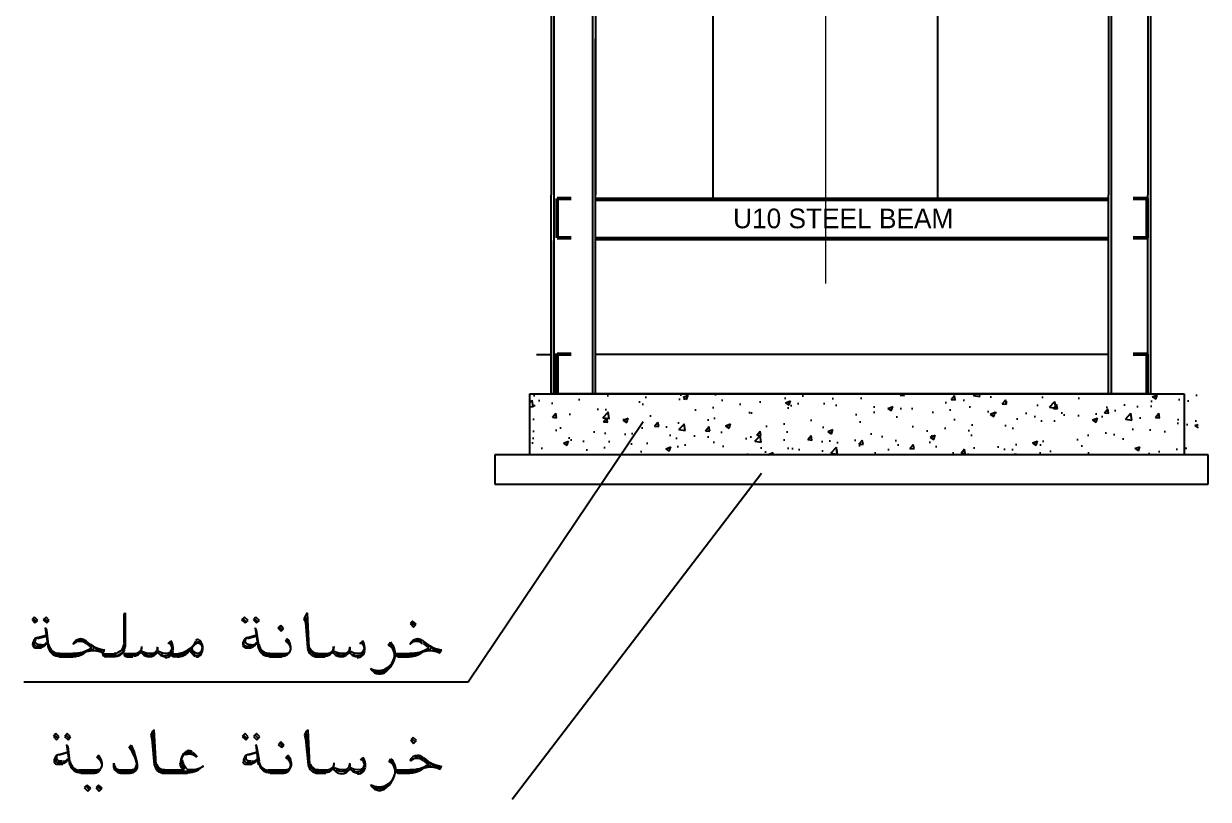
# Model space of a CAD drawing. Header units: millimetres. Extents: x -23396 to 106750, y 116 to 66281.
# Drawn here: x 17637 to 23578, y 4317 to 8205 of the extents above; entities that cross this region are included whole.
import ezdxf

# ---------------------------------------------------------------- set-up
doc = ezdxf.new("R2010")
doc.units = ezdxf.units.MM
doc.linetypes.add('CENTER', pattern=[50.800000000000004, 31.75, -6.349999999999999, 6.349999999999999, -6.349999999999999])
doc.layers.add('CL', color=2, linetype='CENTER', lineweight=0)
doc.layers.add('Wall', color=1, linetype='Continuous', lineweight=50)

# ---------------------------------------------------------------- blocks, each defined once
blk = doc.blocks.new('U10U10 SEC')
h = blk.add_hatch()
h.set_pattern_fill('AR-CONC', color=4)
h.set_pattern_definition([(50, (37651.60542375501, 234170.8184555541), (182.184668996004, -15.93908553890308), [19.05, -209.55]), (355, (37651.60542375501, 234170.8184555541), (-35.24342142496934, 191.0568452390351), [15.24, -167.64058417]), (100.4514446999999, (37666.78743075502, 234169.4902020541), (146.9412470903533, 175.1177519121951), [16.19000879999999, -178.0902445999999]), (46.1842, (37651.60542375501, 234221.6184555541), (271.0790408921299, -42.04232793272715), [28.575, -314.325]), (96.63555760999996, (37674.19532375501, 234218.1149555541), (237.404134051503, 247.4261245977215), [24.28502314, -267.13560816]), (351.18415117, (37651.60542375501, 234221.6184555541), (237.404134064977, 247.4261245855327), [22.85996707, -251.45973192]), (21, (37677.00542375501, 234208.9184555541), (151.6143912691324, -102.2651981870876), [19.05, -209.55]), (326, (37677.00542375501, 234208.9184555541), (61.80202834764707, 184.1879661223192), [15.24, -167.64]), (71.45144499999999, (37689.63995635502, 234200.3963556541), (213.4164192787161, 81.92276888590526), [16.1900088, -178.0899375999999]), (37.5, (37651.60542375501, 234170.8184555541), (3.088603250591816, 84.55503887315311), [0, -165.608, 0, -170.18, 0, -168.275]), (7.499999999999999, (37651.60542375501, 234170.8184555541), (66.81966251030575, 100.1805748181195), [0, -97.02799999999999, 0, -161.798, 0, -64.135]), (327.5, (37594.96342375501, 234170.8184555541), (135.5905951668714, -5.728743992673443), [0, -63.5, 0, -198.12, 0, -262.89]), (317.5, (37569.56342375501, 234170.8184555541), (148.129181386018, 25.42649103333303), [0, -82.55, 0, -131.572, 0, -186.69])])
h.paths.add_polyline_path([(11419.75927437099, 269.9550000006566), (9036.95927437072, 269.9550000006566), (9036.95927437072, 51.88500000035856), (11419.75927437099, 51.88500000035856)])
at = {"color": 0}
for p, q in [((9113.159274370671, 269.9049999994459), (9118.159274370671, 16252.20499999984)), ((9123.159274370671, 269.9049999994459), (9128.159274370671, 16252.20499999984)), ((9264.809274371044, 16252.20499999984), (9259.809274371042, 269.9049999994459)), ((9274.809274371044, 16252.20499999984), (9269.809274371046, 269.9049999994459)), ((11100.50927437053, 269.9049999994459), (11105.50927437053, 16252.30499999993)), ((11110.50927437053, 269.9049999994459), (11115.50927437053, 16252.30499999993)), ((11240.95927437211, 269.9049999994459), (11245.95927437211, 16252.30499999993)), ((11250.95927437211, 269.9049999994459), (11255.95927437211, 16252.30499999993)), ((9269.809274371046, 1535.405000000028), (9269.809274371046, 269.9049999994459)), ((11100.35980165688, 966.0549999994691), (9271.759801658189, 966.0549999994691)), ((11100.35980165688, 958.5549999994691), (9271.759801658189, 958.5549999994691)), ((9113.159274370671, 815.8050000004005), (9113.159274370671, 269.9049999994459)), ((11100.35980165688, 826.3549999971873), (9271.759801658189, 826.3549999971873)), ((11100.35980165688, 818.8549999971874), (9271.759801658189, 818.8549999971874)), ((9060.259274371463, 409.6050000014948), (9111.059274372206, 409.6050000014948)), ((9123.759274371228, 269.9049999994459), (9123.759274371228, 409.6050000014948)), ((9123.759274371228, 409.6050000014948), (9174.559274370811, 409.6050000014948)), ((9174.559274370811, 409.6050000014948), (9123.759274371228, 409.6050000014948)), ((9123.759274371228, 409.6050000014948), (9123.759274371228, 269.9049999994459)), ((9174.559274370811, 409.6050000014948), (9123.759274371228, 409.6050000014948)), ((9123.759274371228, 409.6050000014948), (9123.759274371228, 269.9049999994459)), ((11100.50927437053, 409.6050000014948), (9269.809274371046, 409.6050000014948)), ((9036.95927437072, 269.9550000006566), (11369.759274371, 269.9550000006566)), ((9036.95927437072, 51.88500000035856), (9036.95927437072, 269.9550000006566)), ((11250.95927437211, 269.9049999994459), (9111.059274372206, 269.9049999994459)), ((9269.609274372022, 269.9049999994459), (11301.40927437137, 269.9049999994459)), ((8817.20927437095, -756.6850000004051), (9441.40927437137, 170.4549999987939)), ((11456.20927437118, 51.88500000035856), (8911.909274371836, 51.88500000035856)), ((8911.909274371836, 51.88500000035856), (8911.909274371836, -51.88500000059139)), ((11369.759274371, 51.88500000035856), (9036.95927437072, 51.88500000035856)), ((11456.20927437118, -51.88500000059139), (11456.20927437118, 51.88500000035856)), ((8973.709274371184, -1175.749999998486), (9862.609274371322, -13.71500000020023)), ((8911.909274371836, -51.88500000059139), (11456.20927437118, -51.88500000059139)), ((7269.759274370997, -525.9999999998836), (7261.309274371277, -536.5349999991012)), ((7261.309274371277, -536.5349999991012), (7271.909274371836, -547.1499999997905)), ((7278.259274370765, -542.8849999991943), (7265.559274371742, -532.3349999998463)), ((7282.459274371183, -538.6649999989895), (7269.759274370997, -525.9999999998836)), ((7271.909274371836, -547.1499999997905), (7282.459274371183, -538.6649999989895)), ((7312.109274370858, -525.9999999998836), (7301.5092743703, -536.5349999991012)), ((7301.5092743703, -536.5349999991012), (7314.209274371648, -547.1499999997905)), ((7318.459274370951, -542.8849999991943), (7305.759274371928, -532.3349999998463)), ((7322.709274370253, -538.6649999989895), (7312.109274370858, -525.9999999998836)), ((7314.209274371648, -547.1499999997905), (7322.709274370253, -538.6649999989895)), ((7589.409274370672, -517.5199999999022), (7593.60927437109, -511.1849999999394)), ((7589.409274370672, -619.085000000312), (7589.409274370672, -517.5199999999022)), ((7593.60927437109, -511.1849999999394), (7593.60927437109, -631.8349999993806)), ((8019.05927437151, -525.9999999998836), (8008.509274370998, -536.5349999991012)), ((8008.509274370998, -536.5349999991012), (8021.209274371184, -547.1499999997905)), ((8025.409274370439, -542.8849999991943), (8014.85927437109, -532.3349999998463)), ((8031.759274370532, -538.6649999989895), (8019.05927437151, -525.9999999998836)), ((8021.209274371184, -547.1499999997905), (8031.759274370532, -538.6649999989895)), ((8059.309274371742, -525.9999999998836), (8050.809274370811, -536.5349999991012)), ((8050.809274370811, -536.5349999991012), (8061.409274371369, -547.1499999997905)), ((8067.759274371463, -542.8849999991943), (8055.059274371277, -532.3349999998463)), ((8072.009274370765, -538.6649999989895), (8059.309274371742, -525.9999999998836)), ((8061.409274371369, -547.1499999997905), (8072.009274370765, -538.6649999989895)), ((8239.20927437165, -517.5199999999022), (8230.759274371929, -532.3349999998463)), ((8230.759274371929, -532.3349999998463), (8237.109274370856, -545.015000001411)), ((8239.20927437165, -540.8200000006472), (8237.109274370856, -523.8699999999953)), ((8237.109274370856, -545.015000001411), (8243.459274370953, -636.0350000009638)), ((8243.459274370953, -511.1849999999394), (8239.20927437165, -517.5199999999022)), ((8247.65927437137, -640.2299999993992), (8239.20927437165, -540.8200000006472)), ((8249.809274371044, -636.0350000009638), (8243.459274370953, -511.1849999999394)), ((8618.109274371789, -540.8200000006472), (8609.60927437086, -549.2150000006659)), ((8626.55927437151, -555.6199999981327), (8613.85927437016, -545.015000001411)), ((8630.809274370811, -551.3500000013737), (8618.109274371789, -540.8200000006472)), ((7314.209274371648, -572.5000000012805), (7307.859274371556, -564.1000000004424)), ((7307.859274371556, -564.1000000004424), (7318.459274370951, -638.1699999993434)), ((7320.559274371743, -625.4149999994552), (7314.209274371648, -572.5000000012805)), ((8061.409274371369, -572.5000000012805), (8057.159274370905, -564.1000000004424)), ((8057.159274370905, -564.1000000004424), (8067.759274371463, -638.1699999993434)), ((8069.85927437109, -625.4149999994552), (8061.409274371369, -572.5000000012805)), ((8148.209274370719, -555.6199999981327), (8137.609274371323, -564.1000000004424)), ((8137.609274371323, -564.1000000004424), (8150.30927437151, -576.7850000004981)), ((8154.559274370811, -572.5000000012805), (8141.859274370625, -559.8349999998463)), ((8158.759274371231, -568.2999999996972), (8148.209274370719, -555.6199999981327)), ((8150.30927437151, -576.7850000004981), (8158.759274371231, -568.2999999996972)), ((8609.60927437086, -549.2150000006659), (8622.309274369882, -561.9700000005541)), ((8622.309274369882, -561.9700000005541), (8630.809274370811, -551.3500000013737)), ((7269.759274370997, -625.4149999994552), (7267.65927437137, -617.0199999994365)), ((7274.009274371462, -629.7000000010012), (7269.759274370997, -625.4149999994552)), ((7297.309274372207, -631.8349999993806), (7274.009274371462, -629.7000000010012)), ((7312.109274370858, -591.585000000312), (7280.359274371557, -600.0700000011129)), ((7280.359274371557, -602.1299999988404), (7312.109274370858, -593.7349999988218)), ((7295.15927437137, -625.4149999994552), (7282.459274371183, -625.4149999994552)), ((7312.109274370858, -593.7349999988218), (7312.109274370858, -591.585000000312)), ((7754.509274370764, -612.7500000003492), (7746.009274370997, -621.2150000002002)), ((7841.259274371231, -625.4149999994552), (7818.009274371696, -650.8499999985797)), ((7851.859274370625, -614.8849999987287), (7841.259274371231, -621.2150000002002)), ((7860.309274370345, -617.0199999994365), (7851.859274370625, -614.8849999987287)), ((7866.659274371603, -627.5650000002933), (7860.309274370345, -617.0199999994365)), ((8016.959274370718, -625.4149999994552), (8016.959274370718, -617.0199999994365)), ((8023.309274370811, -629.7000000010012), (8016.959274370718, -625.4149999994552)), ((8046.609274370393, -631.8349999993806), (8023.309274370811, -629.7000000010012)), ((8059.309274371742, -591.585000000312), (8029.659274372068, -600.0700000011129)), ((8029.659274372068, -602.1299999988404), (8059.309274371742, -593.7349999988218)), ((8042.359274371092, -625.4149999994552), (8031.759274370532, -625.4149999994552)), ((8059.309274371742, -593.7349999988218), (8059.309274371742, -591.585000000312)), ((8171.459274370253, -604.2649999995482), (8165.109274372488, -612.7500000003492)), ((8169.359274371789, -608.5349999986355), (8175.709274371882, -617.0199999994365)), ((8175.709274371882, -617.0199999994365), (8182.059274370812, -627.5650000002933)), ((8438.159274370671, -612.7500000003492), (8429.70927437095, -621.2150000002002)), ((8539.759274370997, -617.0199999994365), (8531.309274371277, -627.5650000002933)), ((7276.109274371091, -636.0350000009638), (7295.15927437137, -636.0350000009638)), ((7337.509274370066, -657.1849999985424), (7326.909274370672, -646.6550000001444)), ((7352.309274371044, -661.4499999991385), (7337.509274370066, -657.1849999985424)), ((7405.259274371463, -657.1849999985424), (7352.309274371044, -657.1849999985424)), ((7365.009274371231, -661.4499999991385), (7352.309274371044, -661.4499999991385)), ((7415.809274371975, -661.4499999991385), (7358.659274371138, -661.4499999991385)), ((7358.659274371138, -667.7999999992315), (7371.359274372487, -667.7999999992315)), ((7365.009274371231, -667.7999999992315), (7405.259274371463, -667.7999999992315)), ((7481.459274371417, -640.2299999993992), (7415.809274371975, -661.4499999991385)), ((7513.209274371883, -648.7150000002002), (7487.80927437151, -642.3650000001071)), ((7513.209274371883, -655.050000000163), (7519.559274370812, -644.4999999984865)), ((7513.209274371883, -657.1849999985424), (7553.409274370904, -657.1849999985424)), ((7561.85927437179, -661.4499999991385), (7519.559274370812, -661.4499999991385)), ((7557.659274371371, -667.7999999992315), (7523.759274371229, -667.7999999992315)), ((7631.70927437165, -657.1849999985424), (7589.409274370672, -657.1849999985424)), ((7627.509274371231, -661.4499999991385), (7593.60927437109, -661.4499999991385)), ((7599.959274371184, -667.7999999992315), (7621.159274371137, -667.7999999992315)), ((7754.509274370764, -657.1849999985424), (7777.759274371463, -657.1849999985424)), ((7788.359274372021, -661.4499999991385), (7760.859274370858, -661.4499999991385)), ((7779.909274369973, -667.7999999992315), (7767.209274370951, -667.7999999992315)), ((7805.309274370346, -657.1849999985424), (7788.359274372021, -661.4499999991385)), ((7818.009274371696, -644.4999999984865), (7805.309274370346, -657.1849999985424)), ((7843.409274370904, -667.7999999992315), (7820.109274370159, -644.4999999984865)), ((7826.459274371416, -644.4999999984865), (7843.409274370904, -661.4499999991385)), ((7843.409274370904, -661.4499999991385), (7849.759274372161, -663.5350000009639)), ((7849.759274372161, -663.5350000009639), (7858.209274371882, -661.4499999991385)), ((7858.209274371882, -661.4499999991385), (7864.559274370811, -652.9849999992875)), ((8023.309274370811, -636.0350000009638), (8044.459274371883, -636.0350000009638)), ((8086.809274370578, -657.1849999985424), (8076.209274371183, -646.6550000001444)), ((8101.609274371556, -661.4499999991385), (8086.809274370578, -657.1849999985424)), ((8167.259274370996, -657.1849999985424), (8101.609274371556, -657.1849999985424)), ((8114.309274371743, -661.4499999991385), (8101.609274371556, -661.4499999991385)), ((8160.909274372068, -661.4499999991385), (8107.959274371649, -661.4499999991385)), ((8107.959274371649, -667.7999999992315), (8120.659274370671, -667.7999999992315)), ((8114.309274371743, -667.7999999992315), (8152.409274371137, -667.7999999992315)), ((8169.359274371789, -659.3150000007589), (8160.909274372068, -661.4499999991385)), ((8317.50927437123, -657.1849999985424), (8273.059274371743, -657.1849999985424)), ((8313.309274370811, -661.4499999991385), (8279.409274371834, -661.4499999991385)), ((8279.409274371834, -667.7999999992315), (8292.109274370858, -667.7999999992315)), ((8285.759274370765, -667.7999999992315), (8306.959274371882, -667.7999999992315)), ((8607.509274372394, -657.1849999985424), (8554.60927437086, -657.1849999985424)), ((8618.109274371789, -661.4499999991385), (8560.95927437095, -661.4499999991385)), ((8567.309274372208, -667.7999999992315), (8605.409274370439, -667.7999999992315)), ((8683.709274371184, -640.2299999993992), (8618.109274371789, -661.4499999991385)), ((8715.45927437165, -648.7150000002002), (8690.059274371277, -642.3650000001071)), ((8713.359274372022, -655.050000000163), (8721.80927437174, -644.4999999984865)), ((7231.659274370439, -756.6850000004051), (8817.20927437095, -756.6850000004051)), ((7697.359274371091, -928.1149999996413), (7691.009274370998, -932.385000001057)), ((7703.709274371184, -1053.035000000498), (7697.359274371091, -928.1149999996413)), ((8245.559274371743, -928.1149999996413), (8239.20927437165, -932.385000001057)), ((8251.909274370673, -1053.035000000498), (8245.559274371743, -928.1149999996413)), ((7345.959274372114, -940.850000000908), (7337.509274370066, -951.400000000256)), ((7337.509274370066, -951.400000000256), (7348.109274370625, -964.1550000001442)), ((7354.459274370718, -957.7299999993993), (7341.759274371696, -947.1999999986728)), ((7358.659274371138, -953.5350000009639), (7345.959274372114, -940.850000000908)), ((7348.109274370625, -964.1550000001442), (7358.659274371138, -953.5350000009639)), ((7386.209274371184, -940.850000000908), (7377.709274370253, -951.400000000256)), ((7377.709274370253, -951.400000000256), (7390.409274371603, -964.1550000001442)), ((7394.659274370905, -957.7299999993993), (7381.959274371883, -947.1999999986728)), ((7398.909274371369, -953.5350000009639), (7386.209274371184, -940.850000000908)), ((7390.409274371603, -964.1550000001442), (7398.909274371369, -953.5350000009639)), ((7691.009274370998, -932.385000001057), (7684.659274370904, -947.1999999986728)), ((7684.659274370904, -947.1999999986728), (7688.859274370159, -959.865000000107)), ((7688.859274370159, -959.865000000107), (7697.359274371091, -1053.035000000498)), ((7693.109274371789, -955.6699999993433), (7691.009274370998, -938.7150000002002)), ((7699.459274370719, -1055.169999998877), (7693.109274371789, -955.6699999993433)), ((8021.209274371184, -940.850000000908), (8010.609274370626, -951.400000000256)), ((8010.609274370626, -951.400000000256), (8023.309274370811, -964.1550000001442)), ((8027.559274371276, -957.7299999993993), (8014.85927437109, -947.1999999986728)), ((8031.759274370532, -953.5350000009639), (8021.209274371184, -940.850000000908)), ((8023.309274370811, -964.1550000001442), (8031.759274370532, -953.5350000009639)), ((8061.409274371369, -940.850000000908), (8050.809274370811, -951.400000000256)), ((8050.809274370811, -951.400000000256), (8063.509274370998, -964.1550000001442)), ((8067.759274371463, -957.7299999993993), (8057.159274370905, -947.1999999986728)), ((8074.109274371556, -953.5350000009639), (8061.409274371369, -940.850000000908)), ((8063.509274370998, -964.1550000001442), (8074.109274371556, -953.5350000009639)), ((8148.209274370719, -970.4849999992875), (8139.709274372114, -981.0350000009639)), ((8160.909274372068, -983.1649999985239), (8148.209274370719, -970.4849999992875)), ((8239.20927437165, -932.385000001057), (8232.859274371556, -947.1999999986728)), ((8232.859274371556, -947.1999999986728), (8237.109274370856, -959.865000000107)), ((8237.109274370856, -959.865000000107), (8245.559274371743, -1053.035000000498)), ((8241.309274371277, -955.6699999993433), (8239.20927437165, -938.7150000002002)), ((8247.65927437137, -1055.169999998877), (8241.309274371277, -955.6699999993433)), ((8620.209274371417, -955.6699999993433), (8611.759274371696, -964.1550000001442)), ((8611.759274371696, -964.1550000001442), (8622.309274369882, -976.815000000759)), ((8628.659274371135, -972.5500000001629), (8615.959274372113, -959.865000000107)), ((8632.909274371605, -966.2150000002002), (8620.209274371417, -955.6699999993433)), ((8622.309274369882, -976.815000000759), (8632.909274371605, -966.2150000002002)), ((7386.209274371184, -1008.584999999846), (7356.55927437151, -1017.070000000647)), ((7356.55927437151, -1017.070000000647), (7386.209274371184, -1008.584999999846)), ((7390.409274371603, -987.4349999999394), (7384.059274371509, -981.0350000009639)), ((7384.059274371509, -981.0350000009639), (7394.659274370905, -1053.035000000498)), ((7396.759274370532, -1040.350000000442), (7390.409274371603, -987.4349999999394)), ((7614.809274371044, -983.1649999985239), (7606.309274371277, -993.7699999999022)), ((7610.559274371742, -989.5000000008149), (7627.509274371231, -1021.265000001411)), ((8061.409274371369, -1008.584999999846), (8029.659274372068, -1017.070000000647)), ((8031.759274370532, -1017.070000000647), (8061.409274371369, -1008.584999999846)), ((8063.509274370998, -987.4349999999394), (8059.309274371742, -981.0350000009639)), ((8059.309274371742, -981.0350000009639), (8067.759274371463, -1053.035000000498)), ((8072.009274370765, -1040.350000000442), (8063.509274370998, -987.4349999999394)), ((8139.709274372114, -981.0350000009639), (8152.409274371137, -991.6349999991943)), ((8156.659274370438, -987.4349999999394), (8143.959274371416, -974.6849999985425)), ((8152.409274371137, -991.6349999991943), (8160.909274372068, -983.1649999985239)), ((7345.959274372114, -1040.350000000442), (7343.859274371323, -1031.870000000461)), ((7350.209274371417, -1044.549999999697), (7345.959274372114, -1040.350000000442)), ((7373.509274370997, -1046.685000000405), (7350.209274371417, -1044.549999999697)), ((7350.209274371417, -1050.89999999979), (7371.359274372487, -1050.89999999979)), ((7369.259274370532, -1040.350000000442), (7358.659274371138, -1040.350000000442)), ((7498.359274370859, -1019.134999999194), (7492.009274370764, -1027.599999999045)), ((7496.25927437123, -1023.39999999979), (7502.609274372487, -1031.870000000461)), ((7502.609274372487, -1031.870000000461), (7508.959274370252, -1044.549999999697)), ((8019.05927437151, -1040.350000000442), (8019.05927437151, -1031.870000000461)), ((8023.309274370811, -1044.549999999697), (8019.05927437151, -1040.350000000442)), ((8048.709274371184, -1046.685000000405), (8023.309274370811, -1044.549999999697)), ((8025.409274370439, -1050.89999999979), (8046.609274370393, -1050.89999999979)), ((8044.459274371883, -1040.350000000442), (8031.759274370532, -1040.350000000442)), ((8173.609274371091, -1019.134999999194), (8165.109274372488, -1027.599999999045)), ((8171.459274370253, -1023.39999999979), (8177.80927437151, -1031.870000000461)), ((8177.80927437151, -1031.870000000461), (8182.059274370812, -1044.549999999697)), ((8440.30927437151, -1027.599999999045), (8431.809274370578, -1036.084999999846)), ((8539.759274370997, -1031.870000000461), (8533.409274370904, -1042.415000001318)), ((8683.709274371184, -1055.169999998877), (8620.209274371417, -1076.320000001113)), ((7413.709274371183, -1072.049999999697), (7403.109274370625, -1061.500000000349)), ((7428.509274370998, -1076.320000001113), (7413.709274371183, -1072.049999999697)), ((7494.159274370439, -1072.049999999697), (7428.509274370998, -1072.049999999697)), ((7441.209274371184, -1076.320000001113), (7428.509274370998, -1076.320000001113)), ((7489.909274371138, -1076.320000001113), (7434.859274371091, -1076.320000001113)), ((7434.859274371091, -1082.650000000256), (7447.559274371276, -1082.650000000256)), ((7441.209274371184, -1082.650000000256), (7479.309274371742, -1082.650000000256)), ((7496.25927437123, -1074.185000000405), (7489.909274371138, -1076.320000001113)), ((7616.909274371835, -1072.049999999697), (7568.209274370719, -1072.049999999697)), ((7614.809274371044, -1076.320000001113), (7576.709274371649, -1076.320000001113)), ((7576.709274371649, -1082.650000000256), (7610.559274371742, -1082.650000000256)), ((7803.159274371836, -1072.049999999697), (7726.959274371882, -1072.049999999697)), ((7826.459274371416, -1076.320000001113), (7733.30927437081, -1076.320000001113)), ((7733.30927437081, -1082.650000000256), (7743.909274370206, -1082.650000000256)), ((7739.659274370905, -1082.650000000256), (7815.859274370858, -1082.650000000256)), ((8086.809274370578, -1072.049999999697), (8076.209274371183, -1061.500000000349)), ((8101.609274371556, -1076.320000001113), (8086.809274370578, -1072.049999999697)), ((8116.459274370253, -1076.320000001113), (8101.609274371556, -1076.320000001113)), ((8167.259274370996, -1072.049999999697), (8103.759274371231, -1072.049999999697)), ((8163.009274370532, -1076.320000001113), (8110.109274371323, -1076.320000001113)), ((8110.109274371323, -1082.650000000256), (8120.659274370671, -1082.650000000256)), ((8116.459274370253, -1082.650000000256), (8154.559274370811, -1082.650000000256)), ((8171.459274370253, -1074.185000000405), (8163.009274370532, -1076.320000001113)), ((8317.50927437123, -1072.049999999697), (8275.209274371418, -1072.049999999697)), ((8315.409274371603, -1076.320000001113), (8281.55927437151, -1076.320000001113)), ((8281.55927437151, -1082.650000000256), (8292.109274370858, -1082.650000000256)), ((8287.90927437044, -1082.650000000256), (8309.05927437151, -1082.650000000256)), ((8609.60927437086, -1072.049999999697), (8556.70927437165, -1072.049999999697)), ((8620.209274371417, -1076.320000001113), (8560.95927437095, -1076.320000001113)), ((8567.309274372208, -1082.650000000256), (8607.509274372394, -1082.650000000256)), ((8717.559274371277, -1063.564999998896), (8692.159274372068, -1057.234999999753)), ((8715.45927437165, -1069.98500000115), (8721.80927437174, -1059.364999999641)), ((7458.159274370672, -1124.9650000002), (7447.559274371276, -1133.435000000871)), ((7447.559274371276, -1133.435000000871), (7460.259274371463, -1146.184999999939)), ((7464.509274370765, -1139.784999998635), (7453.909274371369, -1129.234999999287)), ((7470.859274372021, -1135.565000000759), (7458.159274370672, -1124.9650000002)), ((7460.259274371463, -1146.184999999939), (7470.859274372021, -1135.565000000759)), ((7498.359274370859, -1124.9650000002), (7489.909274371138, -1133.435000000871)), ((7489.909274371138, -1133.435000000871), (7500.509274370532, -1146.184999999939)), ((7506.859274371788, -1139.784999998635), (7494.159274370439, -1129.234999999287)), ((7511.059274372207, -1135.565000000759), (7498.359274370859, -1124.9650000002)), ((7500.509274370532, -1146.184999999939), (7511.059274372207, -1135.565000000759))]:
    blk.add_line(p, q, dxfattribs=at)
blk.add_line((11369.759274371, 269.9550000006566), (11369.759274371, 51.88500000035856))
at = {"linetype": 'Continuous'}
blk.add_lwpolyline([(10490.95101462639, 966.0549999994691), (9690.951014627033, 966.0549999994691), (9690.951014627033, 3018.854999997188), (10490.95101462639, 3018.854999997188)], close=True, dxfattribs=at)
at = {"color": 0}
for points in [[(7280.359274371557, -599.1000000004423), (7269.259274370532, -602.6800000005168), (7262.209274370952, -613.7050000008894), (7263.60927437109, -625.3599999997532)], [(7263.60927437109, -626.8099999999394), (7265.00927437123, -632.7899999999208), (7270.659274370672, -636.7899999989894), (7276.659274371603, -635.8949999989708)], [(7281.259274370066, -600.28000000061), (7275.609274371788, -601.4450000006473), (7271.559274371509, -606.5399999999208), (7271.909274371836, -612.3250000005355)], [(7271.909274371836, -612.3250000005355), (7272.259274370998, -618.0399999989894), (7276.659274371603, -622.6650000003864), (7282.309274371044, -623.2800000010756)], [(7294.459274371883, -625.3599999997532), (7301.5092743703, -625.9099999991012), (7308.559274371043, -623.2800000010756), (7313.509274370997, -618.1849999994738)], [(7295.709274371882, -633.209999998915), (7304.009274371463, -631.2200000010197), (7310.509274371696, -625.0800000004238), (7313.009274370532, -617.0199999994365)], [(7321.109274371091, -624.3199999992502), (7324.259274371695, -643.1249999989521), (7341.359274371324, -656.3549999998648), (7360.259274371464, -654.9800000003306)], [(7434.359274370625, -604.2649999995482), (7422.009274370765, -604.0550000000512), (7410.859274370858, -611.7799999996787), (7406.809274370579, -623.350000000908)], [(7453.409274370904, -621.0050000007031), (7440.159274371371, -609.1700000002747), (7419.70927437095, -610.1950000006472), (7407.509274372394, -623.350000000908)], [(7453.059274371742, -614.8149999988963), (7444.759274370998, -608.7449999981327), (7434.009274371463, -606.9649999997345), (7424.109274371557, -609.9800000003305)], [(7455.659274371836, -612.6099999983562), (7449.709274370952, -607.3699999985982), (7442.109274370858, -604.404999999213), (7434.159274371603, -604.2649999995482)], [(7453.059274371742, -613.9850000002187), (7464.659274370905, -623.2800000010756), (7477.009274370765, -631.694999999716), (7490.059274371276, -639.0700000001816)], [(7453.909274371369, -620.2449999995296), (7460.259274371463, -625.7699999994365), (7466.959274370719, -630.5850000017089), (7474.359274371789, -634.6600000014295)], [(7456.409274370206, -613.439999999362), (7474.359274371789, -629.6300000011687), (7496.959274370718, -640.0899999997346), (7520.959274372114, -643.3349999984493)], [(7564.159274371603, -662.7749999997905), (7580.059274371277, -659.4599999989149), (7592.009274370764, -646.0150000000139), (7593.459274370951, -629.7699999985052)], [(7579.159274371602, -644.8550000007962), (7585.659274371835, -638.2399999991758), (7589.409274370672, -629.2799999996787), (7589.409274370672, -619.9800000003306)], [(7583.409274370905, -655.4699999991572), (7589.909274371137, -648.854999999865), (7593.60927437109, -639.8950000003678), (7593.60927437109, -630.5149999995482)], [(7632.959274371649, -654.9800000003306), (7644.759274370997, -653.745000000461), (7653.609274371091, -643.40500000061), (7652.909274371603, -631.5550000000512)], [(7645.809274370811, -654.6449999989708), (7651.309274371278, -648.0299999996787), (7653.759274371231, -639.3300000008894), (7652.50927437123, -630.795000001206)], [(7706.159274372301, -643.4750000004424), (7707.909274371603, -639.8250000005354), (7709.159274371604, -635.8200000006473), (7709.659274370904, -631.7649999995483)], [(7708.609274371091, -646.9899999991757), (7710.059274371277, -642.4349999999394), (7710.409274371603, -637.6199999999953), (7709.85927437109, -632.8599999997532)], [(7760.859274370858, -638.3099999990081), (7761.359274371324, -629.4200000016717), (7755.359274371556, -621.4300000005168), (7746.559274371509, -619.4899999991758)], [(7762.609274371323, -629.5599999990081), (7760.659274371835, -624.5349999995669), (7757.65927437137, -619.9800000003306), (7753.959274370252, -616.1200000009266)], [(7764.709274372115, -645.4700000014853), (7766.109274371091, -633.0700000015785), (7763.109274371789, -620.5299999996786), (7756.059274371044, -610.1199999999953)], [(7778.109274370625, -656.849999999511), (7806.70927437165, -654.2199999991572), (7832.259274370997, -637.4100000004983), (7845.859274372021, -612.0649999998277)], [(7857.65927437137, -619.8400000006659), (7852.209274372114, -618.1149999996414), (7846.209274371183, -619.4899999991758), (7841.959274370719, -623.419999998412)], [(7852.009274370765, -606.4000000002561), (7849.209274370486, -606.6850000004051), (7846.759274370532, -608.1999999996042), (7845.15927437137, -610.4749999999767)], [(7859.609274370858, -609.1700000002747), (7857.65927437137, -607.1599999991012), (7854.859274371091, -606.204999998561), (7852.009274370765, -606.4000000002561)], [(7868.409274370904, -631.9050000015413), (7867.359274371091, -626.1750000006286), (7863.309274370812, -621.6400000000139), (7857.65927437137, -619.8400000006659)], [(7870.909274370905, -639.5449999988778), (7871.609274370392, -628.1849999994737), (7867.359274371091, -617.0899999992689), (7859.259274370533, -609.1700000002747)], [(7865.259274371464, -647.7450000018579), (7868.809274371277, -643.0550000014481), (7869.659274370905, -636.9349999994738), (7867.909274370439, -631.3399999997345)], [(8029.659274372068, -599.1000000004423), (8018.559274371044, -602.6800000005168), (8011.509274371462, -613.7050000008894), (8012.909274370439, -625.3599999997532)], [(8012.909274370439, -626.8099999999394), (8014.309274371743, -632.7899999999208), (8019.959274371183, -636.7899999989894), (8025.959274370951, -635.8949999989708)], [(8030.559274370579, -600.28000000061), (8024.909274372301, -601.4450000006473), (8020.80927437081, -606.5399999999208), (8021.209274371184, -612.3250000005355)], [(8021.209274371184, -612.3250000005355), (8021.55927437151, -618.0399999989894), (8025.959274370951, -622.6650000003864), (8031.609274371556, -623.2800000010756)], [(8043.759274370065, -625.3599999997532), (8050.809274370811, -625.9099999991012), (8057.859274371557, -623.2800000010756), (8062.80927437151, -618.1849999994738)], [(8045.009274372395, -633.209999998915), (8053.309274371974, -631.2200000010197), (8059.809274369881, -625.0800000004238), (8062.309274371044, -617.0199999994365)], [(8070.409274371604, -624.3199999992502), (8073.559274372207, -643.1249999989521), (8090.659274371835, -656.3549999998648), (8109.559274371974, -654.9800000003306)], [(8183.809274371276, -633.7600000005913), (8179.959274371183, -625.1500000002561), (8174.109274371557, -617.5650000002933), (8166.709274370486, -611.7799999996787)], [(8183.309274370811, -643.6900000007589), (8186.109274371091, -629.1349999991943), (8181.70927437165, -614.1249999998835), (8171.459274370253, -603.4350000008707)], [(8181.509274371462, -648.0299999996787), (8184.509274370766, -643.6200000009266), (8185.059274371276, -637.9549999990267), (8182.959274371649, -633.1399999990826)], [(8318.759274370066, -654.9800000003306), (8330.559274370578, -653.745000000461), (8339.409274370671, -643.40500000061), (8338.709274371184, -631.5550000000512)], [(8329.509274370765, -654.6449999989708), (8334.959274371184, -648.0299999996787), (8337.459274371184, -639.3300000008894), (8336.209274371184, -630.795000001206)], [(8391.959274370718, -643.4750000004424), (8393.709274371184, -639.8250000005354), (8394.959274371184, -635.8200000006473), (8395.45927437165, -631.7649999995483)], [(8394.409274370671, -646.9899999991757), (8395.859274372022, -642.4349999999394), (8396.209274371184, -637.6199999999953), (8395.659274370671, -632.8599999997532)], [(8446.659274371603, -638.3099999990081), (8447.159274370902, -629.4200000016717), (8441.159274371135, -621.4300000005168), (8432.35927437109, -619.4899999991758)], [(8446.25927437123, -629.5599999990081), (8444.359274371789, -624.5349999995669), (8441.359274371323, -619.9800000003306), (8437.659274370206, -616.1200000009266)], [(8448.409274372068, -645.4700000014853), (8449.809274371046, -633.0700000015785), (8446.809274371743, -620.5299999996786), (8439.759274370997, -610.1199999999953)], [(8553.509274370997, -672.0000000008148), (8557.759274370299, -653.8850000001257), (8549.309274370578, -635.0650000002933), (8533.059274371743, -626.1750000006286)], [(8553.709274371184, -649.7399999982443), (8551.759274370532, -638.9249999996973), (8545.759274370765, -629.2799999996787), (8537.109274370858, -622.4500000000698)], [(8556.70927437165, -656.9199999993434), (8556.859274371787, -641.5349999991012), (8550.859274372022, -626.8599999988218), (8539.959274371184, -616.1200000009266)], [(8653.559274369882, -621.0050000007031), (8640.309274371508, -609.1700000002747), (8619.85927437109, -610.1950000006472), (8607.65927437137, -623.350000000908)], [(8636.609274371556, -604.2649999995482), (8624.259274371694, -604.0550000000512), (8613.159274370671, -611.7799999996787), (8609.109274370394, -623.350000000908)], [(8653.209274370718, -614.8149999988963), (8644.909274371137, -608.7449999981327), (8634.159274371603, -606.9649999997345), (8624.259274371694, -609.9800000003305)], [(8657.959274371648, -612.6099999983562), (8651.95927437188, -607.3699999985982), (8644.359274371787, -604.404999999213), (8636.40927437137, -604.2649999995482)], [(8655.309274370346, -613.9850000002187), (8666.959274370718, -623.2800000010756), (8679.309274371743, -631.694999999716), (8692.35927437109, -639.0700000001816)], [(8656.209274371184, -620.2449999995296), (8662.559274371277, -625.7699999994365), (8669.259274370532, -630.5850000017089), (8676.659274371603, -634.6600000014295)], [(8658.659274371137, -613.439999999362), (8676.659274371603, -629.6300000011687), (8699.209274370485, -640.0899999997346), (8723.209274370718, -643.3349999984493)], [(7319.70927437095, -636.3850000001257), (7324.459274370719, -654.2899999989895), (7341.009274370998, -666.4950000018579), (7359.359274370625, -665.6650000008522)], [(7354.459274370718, -656.0900000006658), (7354.459274370718, -659.1749999987659), (7355.659274371835, -662.1400000004796), (7357.80927437151, -664.3450000010197)], [(7357.80927437151, -664.3450000010197), (7360.059274371277, -666.5500000015599), (7363.059274370579, -667.7999999992315), (7366.059274372208, -667.7999999992315)], [(7406.459274371417, -667.7299999993993), (7420.559274371743, -667.3800000002374), (7434.359274370625, -663.1800000009825), (7446.359274372487, -655.665000000852)], [(7406.659274370439, -654.9800000003306), (7430.459274370486, -655.8050000005168), (7453.909274371369, -649.1200000013923), (7473.659274369973, -635.8949999989708)], [(7467.159274372068, -647.2700000008335), (7459.059274371509, -648.5050000007031), (7451.259274372394, -651.3949999994365), (7444.20927437165, -655.7350000006845)], [(7514.409274370672, -654.7149999988033), (7500.30927437151, -647.6049999998648), (7484.259274370533, -645.0650000002934), (7468.759274370066, -647.5350000000325)], [(7513.209274371883, -656.0900000006658), (7513.209274371883, -659.1749999987659), (7514.409274370672, -662.1400000004796), (7516.559274370345, -664.3450000010197)], [(7516.559274370345, -664.3450000010197), (7518.809274371277, -666.5500000015599), (7521.809274371742, -667.7999999992315), (7524.809274371044, -667.7999999992315)], [(7554.309274371743, -655.050000000163), (7563.659274371137, -655.1199999999953), (7572.609274371323, -651.4700000000885), (7579.159274371602, -644.8550000007962)], [(7558.509274370997, -665.6650000008522), (7567.859274371556, -665.7399999991757), (7576.859274370625, -662.0150000009452), (7583.409274370905, -655.4699999991572)], [(7589.409274370672, -656.0900000006658), (7589.409274370672, -659.1749999987659), (7590.609274370625, -662.1400000004796), (7592.759274371463, -664.3450000010197)], [(7592.759274371463, -664.3450000010197), (7595.009274372394, -666.5500000015599), (7598.009274371697, -667.7999999992315), (7601.009274370998, -667.7999999992315)], [(7623.609274371091, -665.6650000008522), (7632.259274370998, -665.2449999995297), (7640.209274370253, -661.2549999997717), (7645.809274370811, -654.6449999989708)], [(7629.959274371184, -661.1849999999394), (7637.209274370952, -660.2150000015972), (7643.559274371044, -656.3549999998648), (7647.959274370485, -650.5000000017462)], [(7648.459274370951, -645.9450000001815), (7652.909274371603, -658.5600000004051), (7664.709274372114, -667.2550000007031), (7678.109274370625, -667.7299999993993)], [(7649.009274371462, -646.7749999988591), (7662.259274372161, -652.3650000001071), (7676.35927437016, -655.1899999998276), (7690.659274371836, -655.050000000163)], [(7657.309274371044, -654.1499999993248), (7669.809274371044, -663.3900000004796), (7686.759274371695, -663.8699999999953), (7699.809274371045, -655.3299999994924)], [(7678.109274370625, -667.7299999993993), (7691.509274371464, -668.2799999987473), (7703.859274371324, -660.640000001411), (7709.309274371742, -648.36499999871)], [(7690.259274371463, -655.050000000163), (7697.009274370765, -654.9800000003306), (7703.159274371836, -650.9900000005726), (7706.159274372301, -644.8550000007962)], [(7708.809274371276, -648.5050000007031), (7713.759274372394, -659.4599999989149), (7724.309274370579, -666.8300000008894), (7736.309274371277, -667.7299999993993)], [(7710.409274371603, -646.50999999966), (7720.809274370811, -652.9149999994551), (7732.959274371649, -655.8050000005168), (7745.159274371371, -654.9100000004981)], [(7719.009274371463, -657.6049999998648), (7725.359274371555, -662.4899999996414), (7733.509274370998, -664.4850000006845), (7741.459274370253, -663.1100000011501)], [(7736.659274370438, -669.7950000002747), (7750.759274371929, -670.90500000061), (7763.309274370811, -660.5699999992502), (7764.909274371138, -646.50999999966)], [(7741.459274370253, -663.1100000011501), (7749.35927437179, -661.7349999992875), (7756.259274370066, -657.0400000003864), (7760.659274371835, -650.3050000000512)], [(7744.259274370532, -655.050000000163), (7753.059274371742, -654.3600000011501), (7760.109274371323, -647.2700000008335), (7760.859274370858, -638.3099999990081)], [(7756.609274371555, -656.0900000006658), (7756.609274371555, -659.1749999987659), (7757.859274371556, -662.1400000004796), (7759.959274371183, -664.3450000010197)], [(7759.959274371183, -664.3450000010197), (7762.259274372161, -666.5500000015599), (7765.259274371463, -667.7999999992315), (7768.259274371928, -667.7999999992315)], [(7780.60927437179, -667.7999999992315), (7795.209274371416, -667.8700000013923), (7809.359274370625, -661.7349999992875), (7819.20927437165, -650.8499999985797)], [(7830.859274370857, -635.1350000001257), (7831.909274370672, -645.6099999988218), (7840.209274370252, -653.8850000001257), (7850.609274371788, -654.9800000003306)], [(7844.959274371183, -665.0500000001629), (7847.609274371324, -668.2050000004238), (7852.209274372114, -668.7000000000698), (7855.359274371557, -666.2150000002002)], [(7850.45927437165, -655.050000000163), (7856.259274370066, -655.1899999998276), (7861.709274370486, -652.5100000005913), (7865.259274371464, -647.7450000018579)], [(7855.559274370579, -668.2050000004238), (7864.559274370811, -661.3300000004238), (7870.209274371416, -650.8499999985797), (7870.909274370905, -639.5449999988778)], [(8069.009274371463, -636.3850000001257), (8073.75927437123, -654.2899999989895), (8090.309274371509, -666.4950000018579), (8108.659274371138, -665.6650000008522)], [(8103.759274371231, -656.0900000006658), (8103.759274371231, -659.1749999987659), (8104.959274371184, -662.1400000004796), (8107.109274372021, -664.3450000010197)], [(8107.109274372021, -664.3450000010197), (8109.359274370625, -666.5500000015599), (8112.35927437109, -667.7999999992315), (8115.359274370392, -667.7999999992315)], [(8152.759274371463, -665.6650000008522), (8167.259274370996, -665.9999999998835), (8179.959274371183, -656.2300000003306), (8183.309274370811, -642.100000000908)], [(8168.309274370811, -655.050000000163), (8173.609274371091, -655.050000000163), (8178.509274370998, -652.4399999984307), (8181.509274371462, -648.0299999996787)], [(8243.60927437109, -636.5799999994924), (8245.559274371743, -654.7650000000139), (8261.25927437123, -668.4200000007404), (8279.60927437086, -667.7999999992315)], [(8249.409274371836, -639.0700000001816), (8254.209274370485, -653.3900000004796), (8268.309274370811, -662.6350000001257), (8283.309274370811, -661.3300000004238)], [(8251.209274371182, -635.4149999994551), (8255.259274371463, -647.9599999998463), (8267.409274369971, -656.0199999985051), (8280.659274371836, -654.9800000003306)], [(8275.209274371418, -656.0900000006658), (8275.209274371418, -659.1749999987659), (8276.409274371372, -662.1400000004796), (8278.559274369882, -664.3450000010197)], [(8278.559274369882, -664.3450000010197), (8280.809274370811, -666.5500000015599), (8283.809274371277, -667.7999999992315), (8286.809274370578, -667.7999999992315)], [(8307.309274371046, -665.6650000008522), (8315.909274370904, -665.2449999995297), (8323.859274371323, -661.2549999997717), (8329.509274370765, -654.6449999989708)], [(8313.659274371137, -661.1849999999394), (8320.859274372022, -660.2150000015972), (8327.409274371137, -656.3549999998648), (8331.459274371417, -650.5000000017462)], [(8332.159274370904, -645.9450000001815), (8336.559274370346, -658.5600000004051), (8348.409274372068, -667.2550000007031), (8361.809274370578, -667.7299999993993)], [(8334.80927436988, -646.7749999988591), (8348.059274371743, -652.3650000001071), (8362.159274370904, -655.1899999998276), (8376.459274371417, -655.050000000163)], [(8343.109274371789, -654.1499999993248), (8355.60927437179, -663.3900000004796), (8372.559274371277, -663.8699999999953), (8385.609274370627, -655.3299999994924)], [(8361.809274370578, -667.7299999993993), (8375.209274371417, -668.2799999987473), (8387.559274371277, -660.640000001411), (8393.009274371696, -648.36499999871)], [(8376.059274371044, -655.050000000163), (8382.80927437151, -654.9800000003306), (8388.959274371417, -650.9900000005726), (8391.959274370718, -644.8550000007962)], [(8392.50927437123, -648.5050000007031), (8397.409274371137, -659.4599999989149), (8408.009274370534, -666.8300000008894), (8420.009274372394, -667.7299999993993)], [(8394.05927437151, -646.50999999966), (8404.45927437072, -652.9149999994551), (8416.659274371601, -655.8050000005168), (8428.809274371277, -654.9100000004981)], [(8404.809274372208, -657.6049999998648), (8411.159274369973, -662.4899999996414), (8419.309274370578, -664.4850000006845), (8427.259274370997, -663.1100000011501)], [(8420.359274371556, -669.7950000002747), (8434.459274370718, -670.90500000061), (8447.009274370765, -660.5699999992502), (8448.559274372206, -646.50999999966)], [(8427.259274370997, -663.1100000011501), (8435.15927437137, -661.7349999992875), (8442.05927437081, -657.0400000003864), (8446.459274370252, -650.3050000000512)], [(8430.059274371277, -655.050000000163), (8438.85927437016, -654.3600000011501), (8445.909274370904, -647.2700000008335), (8446.659274371603, -638.3099999990081)], [(8517.559274371279, -723.3999999997905), (8541.559274370346, -709.765000000014), (8556.509274371461, -684.4000000007217), (8556.70927437165, -656.849999999511)], [(8520.009274372394, -711.4749999985797), (8536.609274371556, -704.1000000004423), (8548.75927437123, -689.3550000003306), (8553.009274370532, -671.6649999994551)], [(8556.70927437165, -656.0900000006658), (8556.70927437165, -659.1749999987659), (8557.95927437165, -662.1400000004796), (8560.059274371277, -664.3450000010197)], [(8560.059274371277, -664.3450000010197), (8562.35927437109, -666.5500000015599), (8565.359274370392, -667.7999999992315), (8568.359274370858, -667.7999999992315)], [(8606.609274371554, -667.7299999993993), (8620.70927437188, -667.3800000002374), (8634.509274370765, -663.1800000009825), (8646.509274371463, -655.665000000852)], [(8608.90927437137, -654.9800000003306), (8632.709274371417, -655.8050000005168), (8656.209274371184, -649.1200000013923), (8675.95927437095, -635.8949999989708)], [(8669.409274370671, -647.2700000008335), (8661.309274371277, -648.5050000007031), (8653.559274369882, -651.3949999994365), (8646.509274371463, -655.7350000006845)], [(8714.559274370811, -654.7149999988033), (8700.459274371651, -647.6049999998648), (8684.409274371836, -645.0650000002934), (8668.909274370206, -647.5350000000325)], [(8468.309274370811, -709.2000000005355), (8484.209274371648, -718.0200000003678), (8503.259274370766, -718.8500000013736), (8520.009274372394, -711.4749999985797)], [(8468.859274371323, -708.6549999996787), (8472.909274371603, -717.6149999991757), (8480.509274371696, -724.4400000002933), (8489.85927437109, -727.474999999511)], [(8481.559274371511, -717.8950000008335), (8491.609274371556, -723.4699999996228), (8503.609274371092, -724.3699999981327), (8514.359274370623, -720.294999998412)], [(8512.609274371323, -719.819999999716), (8520.359274371554, -716.7150000006659), (8527.609274372488, -712.3049999995854), (8533.959274370252, -706.729999998468)], [(8489.85927437109, -727.474999999511), (8499.209274370485, -730.4900000001071), (8509.259274370534, -729.4649999997345), (8517.909274370439, -724.63499999966)], [(7635.409274371602, -1050.954999999492), (7631.359274371323, -1029.874999999418), (7622.209274372115, -1010.030000001541), (7608.959274370253, -993.1500000007217)], [(7637.709274371417, -1051.785000000498), (7634.009274371464, -1027.950000000535), (7626.759274370532, -1004.795000000274), (7616.009274370998, -983.2399999991757)], [(7806.159274372301, -1012.659999999567), (7797.709274370252, -1018.779999999213), (7792.609274371324, -1028.70999999938), (7792.609274371324, -1039.240000000107)], [(7815.509274370532, -1003.839999999734), (7807.909274371603, -1006.380000001634), (7801.55927437151, -1011.900000000721), (7798.059274371742, -1019.06000000087)], [(7838.609274371091, -1014.579999999958), (7829.609274370858, -1007.545000001671), (7817.259274370996, -1006.590000001131), (7807.409274371138, -1012.095000000088)], [(7849.009274371463, -1025.059999999474), (7837.759274371463, -1015.675000000163), (7822.759274371463, -1012.589999999734), (7808.809274371276, -1016.715000000666)], [(7834.059274371509, -1006.85500000033), (7828.759274371231, -1002.395000000368), (7821.359274372487, -1001.069999999716), (7814.809274371043, -1003.275000000256)], [(7849.759274372161, -1025.395000000833), (7845.859274372021, -1019.06000000087), (7841.109274371091, -1013.345000000088), (7835.459274370485, -1008.515000000014)], [(7356.55927437151, -1016.099999999976), (7345.459274371648, -1019.610000000219), (7338.409274370905, -1030.705000000423), (7339.809274371043, -1042.345000001485)], [(7339.809274371043, -1041.660000000964), (7341.209274371184, -1047.654999998747), (7346.859274370626, -1051.640000000014), (7352.859274370392, -1050.829999999958)], [(7357.459274371183, -1015.129999999306), (7351.809274371743, -1016.309999999474), (7347.709274370252, -1021.409999999567), (7348.109274370625, -1027.195000000181)], [(7348.109274370625, -1027.195000000181), (7348.459274370951, -1032.910000000964), (7352.859274370392, -1037.600000001374), (7358.509274370998, -1038.150000000721)], [(7370.659274370672, -1040.209999998449), (7377.709274370253, -1040.760000000126), (7384.759274370998, -1038.150000000721), (7389.709274372115, -1033.050000000629)], [(7371.909274371836, -1048.059999999939), (7380.209274371416, -1046.069999999716), (7386.709274370486, -1039.930000001448), (7389.209274371649, -1031.870000000461)], [(7395.909274370905, -1051.23500000115), (7400.659274370672, -1069.155000000144), (7417.209274370951, -1081.345000000554), (7435.559274371742, -1080.514999999548)], [(7397.309274372208, -1041.324999999604), (7400.45927437165, -1060.124999998486), (7417.609274371324, -1073.354999999399), (7436.459274371417, -1071.979999999865)], [(7510.709274370718, -1048.624999999418), (7506.859274371788, -1039.999999998952), (7501.009274370997, -1032.434999999939), (7493.60927437109, -1026.644999998505)], [(7510.209274370253, -1058.539999999455), (7513.009274370531, -1044.005000001169), (7508.609274371091, -1028.974999998579), (7498.359274370859, -1018.305000000517)], [(7508.409274370904, -1062.874999999883), (7511.40927437137, -1058.469999999623), (7511.959274370719, -1052.894999998505), (7509.859274371091, -1047.990000000107)], [(7552.359274371091, -1046.48999999871), (7550.059274371277, -1054.815000001225), (7551.659274371603, -1063.845000000554), (7556.759274370532, -1070.794999998877)], [(7553.559274372208, -1047.229999998934), (7552.159274370905, -1057.920000000275), (7559.409274371836, -1067.835000000312), (7570.15927437137, -1069.63499999966)], [(7630.309274370346, -1064.130000000703), (7633.109274370625, -1060.529999999678), (7634.359274370625, -1055.999999999883), (7633.659274371138, -1051.519999998971)], [(7631.909274370672, -1073.284999999567), (7636.85927437179, -1067.42999999912), (7638.959274371416, -1059.719999999622), (7637.709274371417, -1052.13499999966)], [(7697.509274371231, -1051.445000000647), (7699.459274370719, -1069.704999999492), (7715.15927437137, -1083.269999999436), (7733.509274370998, -1082.650000000256)], [(7701.209274371183, -1053.915000000386), (7705.959274370951, -1068.329999999958), (7720.109274370159, -1077.48000000033), (7735.109274371324, -1076.175000000628)], [(7705.109274371324, -1050.26500000048), (7709.159274371604, -1062.805000000051), (7721.309274371276, -1070.869999999529), (7734.559274371974, -1069.844999999157)], [(7788.359274372021, -1046.54500000074), (7787.80927437151, -1056.809999999939), (7793.809274371277, -1066.19499999925), (7803.359274370858, -1070.180000000517)], [(7797.509274371231, -1020.294999998412), (7793.309274370812, -1028.780000001541), (7790.809274371975, -1038.07500000007), (7790.459274371649, -1047.514999999082)], [(7792.609274371324, -1039.240000000107), (7792.609274371324, -1049.789999999455), (7797.709274370252, -1059.719999999622), (7806.159274372301, -1065.839999999269)], [(7807.409274371138, -1015.744999999995), (7799.309274370578, -1018.235000000684), (7794.009274371463, -1026.084999999846), (7794.70927437095, -1034.564999999828)], [(7797.159274370904, -1034.64000000048), (7798.75927437123, -1048.129999999772), (7805.659274371835, -1060.529999999678), (7816.209274371184, -1069.085000000312)], [(7817.109274370858, -1080.514999999548), (7838.259274371928, -1080.514999999548), (7858.559274371043, -1071.430000000517), (7872.859274371556, -1055.57500000007)], [(8012.909274370439, -1041.660000000964), (8014.309274371743, -1047.654999998747), (8019.959274371183, -1051.640000000014), (8025.959274370951, -1050.829999999958)], [(8031.759274370532, -1016.099999999976), (8020.659274370672, -1019.610000000219), (8013.60927437109, -1030.705000000423), (8015.00927437123, -1042.345000001485)], [(8032.65927437137, -1015.129999999306), (8027.009274370765, -1016.309999999474), (8022.959274370485, -1021.409999999567), (8023.309274370811, -1027.195000000181)], [(8023.309274370811, -1027.195000000181), (8023.659274369974, -1032.910000000964), (8028.059274371742, -1037.600000001374), (8033.709274371183, -1038.150000000721)], [(8045.859274372022, -1040.209999998449), (8052.95927437165, -1040.760000000126), (8060.00927437123, -1038.150000000721), (8064.909274371137, -1033.050000000629)], [(8047.109274370859, -1048.059999999939), (8055.409274370438, -1046.069999999716), (8061.909274371835, -1039.930000001448), (8064.409274370673, -1031.870000000461)], [(8070.409274371604, -1041.324999999604), (8073.559274372207, -1060.124999998486), (8090.659274371835, -1073.354999999399), (8109.559274371974, -1071.979999999865)], [(8071.109274371091, -1051.23500000115), (8075.859274372021, -1069.155000000144), (8092.459274371185, -1081.345000000554), (8110.809274370812, -1080.514999999548)], [(8183.809274371276, -1048.624999999418), (8179.959274371183, -1039.999999998952), (8174.109274371557, -1032.434999999939), (8166.709274370486, -1026.644999998505)], [(8185.409274371602, -1058.539999999455), (8188.209274371883, -1044.005000001169), (8183.809274371276, -1028.974999998579), (8173.609274371091, -1018.305000000517)], [(8181.509274371462, -1062.874999999883), (8184.509274370766, -1058.469999999623), (8185.059274371276, -1052.894999998505), (8182.959274371649, -1047.990000000107)], [(8245.70927437188, -1051.445000000647), (8247.65927437137, -1069.704999999492), (8263.359274372022, -1083.269999999436), (8281.70927437165, -1082.650000000256)], [(8251.55927437151, -1053.915000000386), (8256.309274371277, -1068.329999999958), (8270.409274371603, -1077.48000000033), (8285.409274371603, -1076.175000000628)], [(8253.309274371975, -1050.26500000048), (8257.35927437109, -1062.805000000051), (8269.559274370811, -1070.869999999529), (8282.759274370299, -1069.844999999157)], [(8318.759274370066, -1069.844999999157), (8330.559274370578, -1068.590000000666), (8339.409274370671, -1058.254999999306), (8338.709274371184, -1046.420000001206)], [(8331.609274371556, -1069.489999999176), (8337.109274370858, -1062.874999999883), (8339.559274370811, -1054.270000000368), (8338.309274370811, -1045.660000000032)], [(8391.959274370718, -1058.324999999138), (8393.709274371184, -1054.674999999231), (8394.959274371184, -1050.690000000293), (8395.45927437165, -1046.614999998244)], [(8394.409274370671, -1061.85500000033), (8395.859274372022, -1057.304999999585), (8396.209274371184, -1052.469999998691), (8395.659274370671, -1047.72499999858)], [(8430.059274371277, -1069.914999998989), (8438.85927437016, -1069.224999999976), (8445.909274370904, -1062.119999999529), (8446.659274371603, -1053.160000000032)], [(8446.659274371603, -1053.160000000032), (8447.159274370902, -1044.28499999817), (8441.159274371135, -1036.205000000889), (8432.35927437109, -1034.35500000033)], [(8448.409274372068, -1044.410000000032), (8446.459274370252, -1039.379999999772), (8443.45927437095, -1034.829999999026), (8439.759274370997, -1031.054999999585)], [(8450.509274370532, -1060.335000000312), (8451.909274370671, -1047.935000000405), (8448.90927437137, -1035.395000000833), (8441.859274370627, -1024.989999999641)], [(8555.659274371836, -1086.864999999641), (8559.85927437109, -1068.734999998822), (8551.409274371372, -1049.999999998952), (8535.209274370252, -1041.109999999287)], [(8555.809274370811, -1064.604999999399), (8553.859274371323, -1053.794999999343), (8547.859274371556, -1044.145000000833), (8539.259274370532, -1037.319999999716)], [(8558.809274371277, -1071.764999999548), (8559.009274371463, -1056.475000000908), (8553.009274370532, -1041.730000000796), (8542.059274370811, -1030.984999999753)], [(8608.90927437137, -1069.914999998989), (8632.709274371417, -1070.675000000163), (8656.209274371184, -1063.98999999871), (8675.95927437095, -1050.760000000126)], [(8636.609274371556, -1019.134999999194), (8624.259274371694, -1018.990000001038), (8613.159274370671, -1026.644999998505), (8609.109274370394, -1038.220000000554)], [(8655.809274370811, -1038.005000000237), (8642.409274369971, -1026.084999999846), (8621.959274370718, -1027.195000000181), (8609.80927436988, -1040.350000000442)], [(8655.309274370346, -1029.664999999921), (8647.009274370765, -1023.615000000107), (8636.25927437123, -1021.815000000759), (8626.35927437016, -1024.849999999976)], [(8657.959274371648, -1027.460000001709), (8651.95927437188, -1022.234999999753), (8644.359274371787, -1019.275000001187), (8636.40927437137, -1019.134999999194)], [(8655.309274370346, -1028.849999999045), (8666.959274370718, -1038.220000000554), (8679.309274371743, -1046.54500000074), (8692.35927437109, -1053.915000000386)], [(8656.209274371184, -1037.249999999883), (8662.559274371277, -1042.770000001299), (8669.259274370532, -1047.585000001243), (8676.659274371603, -1051.589999998803)], [(8658.659274371137, -1028.290000000386), (8676.659274371603, -1044.479999999865), (8699.209274370485, -1054.884999998729), (8723.209274370718, -1058.254999999306)], [(7430.659274371835, -1070.939999999362), (7430.659274371835, -1074.04500000074), (7431.859274371788, -1077.074999999138), (7434.009274371463, -1079.279999999678)], [(7434.009274371463, -1079.279999999678), (7436.25927437123, -1081.415000000386), (7439.259274370532, -1082.650000000256), (7442.259274370996, -1082.650000000256)], [(7479.659274372068, -1082.650000000256), (7494.159274370439, -1083.005000000237), (7506.859274371788, -1073.144999999902), (7510.209274370253, -1059.085000000312)], [(7495.209274371416, -1069.98500000115), (7500.509274370532, -1069.98500000115), (7505.409274370439, -1067.285000000964), (7508.409274370904, -1062.874999999883)], [(7556.759274370532, -1070.794999998877), (7561.85927437179, -1077.835000000312), (7569.809274371045, -1082.17500000156), (7578.459274372114, -1082.580000000423)], [(7557.659274371371, -1067.025000000256), (7562.059274370811, -1073.284999999567), (7569.459274371883, -1076.794999999809), (7577.209274372115, -1076.249999998952)], [(7611.959274370718, -1082.650000000256), (7619.559274370812, -1082.580000000423), (7626.759274370532, -1079.140000000014), (7631.909274370672, -1073.284999999567)], [(7615.509274370532, -1076.249999998952), (7623.959274371417, -1075.559999999939), (7631.209274371184, -1070.180000000517), (7634.359274370625, -1062.47000000102)], [(7618.659274372301, -1069.914999998989), (7623.259274370764, -1069.704999999492), (7627.509274371231, -1067.639999998617), (7630.309274370346, -1064.130000000703)], [(7726.959274371882, -1070.939999999362), (7726.959274371882, -1074.04500000074), (7728.209274370718, -1077.074999999138), (7730.309274370346, -1079.279999999678)], [(7730.309274370346, -1079.279999999678), (7732.609274370159, -1081.415000000386), (7735.609274370625, -1082.650000000256), (7738.60927437109, -1082.650000000256)], [(7816.05927436988, -1068.804999998654), (7836.159274369973, -1072.244999999064), (7856.959274371883, -1067.905000000144), (7874.259274371695, -1056.685000000405)], [(7826.459274371416, -1075.964999998803), (7835.609274370625, -1075.084999998915), (7844.459274371883, -1072.665000000386), (7852.759274371464, -1068.734999998822)], [(8105.859274370857, -1070.939999999362), (8105.859274370857, -1074.04500000074), (8107.109274372021, -1077.074999999138), (8109.209274371648, -1079.279999999678)], [(8109.209274371648, -1079.279999999678), (8111.509274371462, -1081.415000000386), (8114.509274370766, -1082.650000000256), (8117.509274371229, -1082.650000000256)], [(8154.909274369973, -1082.650000000256), (8169.359274371789, -1083.005000000237), (8182.059274370812, -1073.144999999902), (8185.409274371602, -1059.085000000312)], [(8168.309274370811, -1069.98500000115), (8173.609274371091, -1069.98500000115), (8178.509274370998, -1067.285000000964), (8181.509274371462, -1062.874999999883)], [(8277.309274371042, -1070.939999999362), (8277.309274371042, -1074.04500000074), (8278.559274369882, -1077.074999999138), (8280.659274371836, -1079.279999999678)], [(8280.659274371836, -1079.279999999678), (8282.959274371648, -1081.415000000386), (8285.95927437095, -1082.650000000256), (8288.959274371417, -1082.650000000256)], [(8309.409274371836, -1080.514999999548), (8318.059274370578, -1080.110000000684), (8326.009274370997, -1076.105000000796), (8331.609274371556, -1069.489999999176)], [(8315.759274370766, -1076.035000000964), (8323.009274371698, -1075.084999998915), (8329.509274370765, -1071.219999998691), (8333.75927437123, -1065.364999998244)], [(8334.259274370532, -1062.874999999883), (8338.709274371184, -1075.559999999939), (8350.509274370532, -1084.170000000274), (8363.909274371372, -1084.715000001131)], [(8334.80927436988, -1061.645000000833), (8348.059274371743, -1067.214999998803), (8362.159274370904, -1070.040000000852), (8376.459274371417, -1069.98500000115)], [(8345.209274371417, -1069.015000000479), (8357.7592743703, -1078.239999999176), (8374.659274370904, -1078.73500000115), (8387.709274371417, -1070.180000000517)], [(8363.909274371372, -1084.715000001131), (8377.309274371042, -1085.279999998282), (8389.659274370904, -1077.625000000815), (8395.10927437016, -1065.364999998244)], [(8376.059274371044, -1069.98500000115), (8382.80927437151, -1069.844999999157), (8388.959274371417, -1065.839999999269), (8391.959274370718, -1059.719999999622)], [(8394.609274372022, -1063.370000001858), (8399.559274370811, -1074.394999999902), (8410.109274371323, -1081.770000000368), (8422.10927437086, -1082.580000000423)], [(8396.209274371184, -1061.360000000684), (8406.609274371556, -1067.78000000061), (8418.759274370064, -1070.744999999995), (8430.959274370953, -1069.774999999324)], [(8404.809274372208, -1072.455000000889), (8411.159274369973, -1077.359999999287), (8419.309274370578, -1079.349999999511), (8427.259274370997, -1077.974999999977)], [(8422.459274371184, -1084.715000001131), (8436.559274370346, -1085.754999999306), (8449.109274371556, -1075.420000000274), (8450.709274371882, -1061.360000000684)], [(8427.259274370997, -1077.974999999977), (8435.15927437137, -1076.600000000442), (8442.05927437081, -1071.910000000032), (8446.459274370252, -1065.154999998747)], [(8517.559274371279, -1138.265000000945), (8541.559274370346, -1124.61499999871), (8556.509274371461, -1099.335000001709), (8556.70927437165, -1071.694999999716)], [(8522.109274370858, -1126.339999999734), (8538.709274371184, -1118.970000000088), (8550.859274372022, -1104.294999999809), (8555.109274371323, -1086.515000000479)], [(8556.70927437165, -1070.939999999362), (8556.70927437165, -1074.04500000074), (8557.95927437165, -1077.074999999138), (8560.059274371277, -1079.279999999678)], [(8560.059274371277, -1079.279999999678), (8562.35927437109, -1081.415000000386), (8565.359274370392, -1082.650000000256), (8568.359274370858, -1082.650000000256)], [(8608.75927437123, -1082.580000000423), (8622.859274371556, -1082.244999999064), (8636.609274371556, -1078.044999999809), (8648.60927437109, -1070.535000000498)], [(8671.509274371463, -1062.119999999529), (8663.409274370904, -1063.370000001858), (8655.659274371836, -1066.264999999082), (8648.60927437109, -1070.60500000033)], [(8716.709274370485, -1069.564999999828), (8702.559274371277, -1062.47000000102), (8686.509274371463, -1059.914999998989), (8671.009274370997, -1062.399999998859)], [(8468.859274371323, -1123.519999998505), (8472.909274371603, -1132.48000000033), (8480.509274371696, -1139.290000001317), (8489.85927437109, -1142.324999998207)], [(8470.459274371648, -1124.134999999194), (8486.309274371279, -1132.885000001523), (8505.359274371556, -1133.7150000002), (8522.109274370858, -1126.339999999734)], [(8481.559274371511, -1132.74499999953), (8491.609274371556, -1138.335000000777), (8503.609274371092, -1139.220000001485), (8514.359274370623, -1135.159999999567)], [(8489.85927437109, -1142.324999998207), (8499.209274370485, -1145.355000001262), (8509.259274370534, -1144.314999998431), (8517.909274370439, -1139.500000000815)], [(8514.709274372113, -1134.685000000871), (8522.50927437123, -1131.649999999325), (8529.909274369973, -1127.17000000074), (8536.059274372208, -1121.580000001821)]]:
    blk.add_open_spline(points, degree=3, dxfattribs=at)
at = {"layer": 'CL', "linetype": 'Continuous'}
blk.add_line((10090.95101462671, 3421.573424055328), (10090.95101462671, 663.3365759411535), dxfattribs=at)
at = {"layer": 'Wall'}
for p, q in [((9133.559801656374, 826.3549999996321), (9133.559801656374, 966.0549999993527)), ((9133.559801656374, 966.0549999993527), (9184.35980165712, 966.0549999993527)), ((9184.35980165712, 966.0549999993527), (9133.559801656374, 966.0549999993527)), ((9133.559801656374, 966.0549999993527), (9133.559801656374, 826.3549999996321)), ((9184.35980165712, 966.0549999993527), (9133.559801656374, 966.0549999993527)), ((9133.559801656374, 966.0549999993527), (9133.559801656374, 826.3549999996321)), ((11238.55980165626, 966.0549999993527), (11187.75980165551, 966.0549999993527)), ((11187.75980165551, 966.0549999993527), (11238.55980165626, 966.0549999993527)), ((11187.75980165551, 966.0549999993527), (11238.55980165626, 966.0549999993527)), ((11238.55980165626, 826.3549999996321), (11238.55980165626, 966.0549999993527)), ((11238.55980165626, 966.0549999993527), (11238.55980165626, 826.3549999996321)), ((11238.55980165626, 966.0549999993527), (11238.55980165626, 826.3549999996321)), ((9184.35980165712, 826.3549999996321), (9133.559801656374, 826.3549999996321)), ((9133.559801656374, 826.3549999996321), (9184.35980165712, 826.3549999996321)), ((9184.35980165712, 826.3549999996321), (9133.559801656374, 826.3549999996321)), ((11187.75980165551, 826.3549999996321), (11238.55980165626, 826.3549999996321)), ((11238.55980165626, 826.3549999996321), (11187.75980165551, 826.3549999996321)), ((11187.75980165551, 826.3549999996321), (11238.55980165626, 826.3549999996321)), ((9133.559801656374, 271.6484585162543), (9133.559801656374, 411.3484585159749)), ((9133.559801656374, 411.3484585159749), (9184.35980165712, 411.3484585159749)), ((9184.35980165712, 411.3484585159749), (9133.559801656374, 411.3484585159749)), ((9133.559801656374, 411.3484585159749), (9133.559801656374, 271.6484585162543)), ((9184.35980165712, 411.3484585159749), (9133.559801656374, 411.3484585159749)), ((9133.559801656374, 411.3484585159749), (9133.559801656374, 271.6484585162543)), ((11238.55980165626, 411.3484585159749), (11187.75980165551, 411.3484585159749)), ((11187.75980165551, 411.3484585159749), (11238.55980165626, 411.3484585159749)), ((11187.75980165551, 411.3484585159749), (11238.55980165626, 411.3484585159749)), ((11238.55980165626, 271.6484585162543), (11238.55980165626, 411.3484585159749)), ((11238.55980165626, 411.3484585159749), (11238.55980165626, 271.6484585162543)), ((11238.55980165626, 411.3484585159749), (11238.55980165626, 271.6484585162543))]:
    blk.add_line(p, q, dxfattribs=at)
at = {"linetype": 'Continuous', "insert": (9761.419926110191, 929.9324975546914), "char_height": 70, "attachment_point": 1}
blk.add_mtext_dynamic_manual_height_columns('U10 STEEL BEAM', width=8751.771157867042, gutter_width=2683.26485620928, heights=[0], dxfattribs=at)

msp = doc.modelspace()

# ---------------------------------------------------------------- block references
at = {"xscale": 1.40625, "yscale": 1.40625, "zscale": 1.40625}
msp.add_blockref('U10U10 SEC', (7467.516750961465, 5970.319913582156), dxfattribs=at)

doc.saveas('drawing.dxf')
